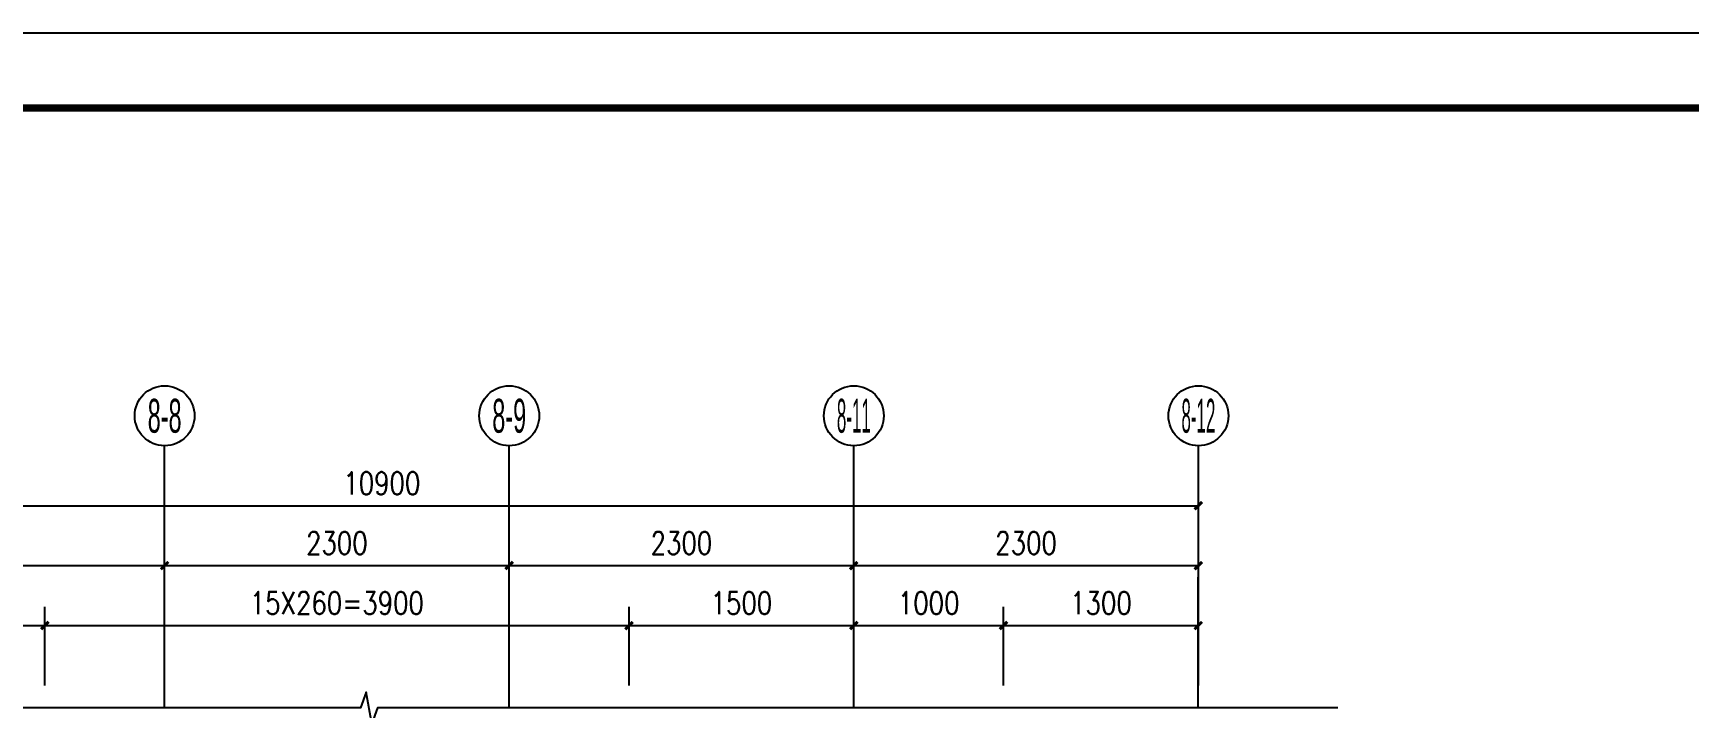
# Model space of a CAD drawing. Extents: x 718358 to 1668613, y -348838 to -159582.
# Drawn here: x 773769 to 784820, y -238099 to -233594 of the extents above; entities that cross this region are included whole.
import ezdxf
from ezdxf.enums import TextEntityAlignment as Align

# ---------------------------------------------------------------- set-up
doc = ezdxf.new("R2010")
doc.units = 0
doc.header["$LTSCALE"] = 1000
for name, color, linetype in [('建-图框', 4, 'Continuous'), ('建-尺寸', 73, 'Continuous'), ('建-符号', 3, 'Continuous'), ('建-轴标', 3, 'Continuous')]:
    doc.layers.add(name, color=color, linetype=linetype)
doc.styles.add('_TCH_AXIS', font='gt宽度调整.shx', dxfattribs={"bigfont": 'gt国标汉字.shx'})
doc.styles.add('DIM_FONT', font='SIMPLEX.shx', dxfattribs={"width": 0.8, "bigfont": 'GBCBIG.shx'})
doc.dimstyles.new('DIMN50', dxfattribs={"dimscale": 0.5, "dimtxt": 300, "dimasz": 100, "dimexe": 250, "dimexo": 300, "dimgap": 150, "dimtad": 1, "dimdec": 0, "dimzin": 0, "dimdsep": 46, "dimtxsty": 'DIM_FONT', "dimblk": 'ARCHTICK', "dimcen": 0.09, "dimdle": 1, "dimclrt": 7, "dimazin": 2, "dimtfac": 1, "dimtdec": 0, "dimtix": 1, "dimtmove": 2, "dimatfit": 3, "dimldrblk": 'ARCHTICK', "dimfxl": 1, "dimtolj": 1, "dimtzin": 0, "dimarcsym": 0})

# ---------------------------------------------------------------- blocks, each defined once
blk = doc.blocks.new('_ArchTick')
at = {"color": 0, "linetype": 'ByBlock', "const_width": 0.4}
blk.add_lwpolyline([(-0.5, -0.5), (0.5, 0.5)], dxfattribs=at)
blk = doc.blocks.new('*D3259')
at = {"layer": 'Defpoints', "color": 0, "transparency": 16777216}
for p in [(781546, -236749), (770646, -237920), (781546, -237920)]:
    blk.add_point(p, dxfattribs=at)
at = {"layer": '建-尺寸', "color": 0, "lineweight": -2, "transparency": 16777216}
for p, q in [((770646, -237770), (770646, -236624)), ((781546, -237770), (781546, -236624)), ((770645, -236749), (781547, -236749))]:
    blk.add_line(p, q, dxfattribs=at)
at = {"layer": '建-尺寸', "color": 0, "lineweight": -2, "transparency": 16777216, "xscale": 50, "yscale": 50, "zscale": 50, "rotation": 180}
blk.add_blockref('_ArchTick', (770646, -236749), dxfattribs=at)
at = {"layer": '建-尺寸', "color": 0, "lineweight": -2, "transparency": 16777216, "xscale": 50, "yscale": 50, "zscale": 50}
blk.add_blockref('_ArchTick', (781546, -236749), dxfattribs=at)
at = {"layer": '建-尺寸', "color": 7, "transparency": 16777216, "insert": (776096, -236599), "char_height": 150, "attachment_point": 5, "style": 'DIM_FONT'}
blk.add_mtext('\\A1;10900', dxfattribs=at)
blk = doc.blocks.new('*D3260')
at = {"layer": 'Defpoints', "color": 0, "transparency": 16777216}
for p in [(781546, -237549), (780246, -238099), (781546, -238099)]:
    blk.add_point(p, dxfattribs=at)
at = {"layer": '建-尺寸', "color": 0, "lineweight": -2, "transparency": 16777216}
for p, q in [((780246, -237949), (780246, -237424)), ((781546, -237949), (781546, -237424)), ((780245, -237549), (781547, -237549))]:
    blk.add_line(p, q, dxfattribs=at)
at = {"layer": '建-尺寸', "color": 0, "lineweight": -2, "transparency": 16777216, "xscale": 50, "yscale": 50, "zscale": 50, "rotation": 180}
blk.add_blockref('_ArchTick', (780246, -237549), dxfattribs=at)
at = {"layer": '建-尺寸', "color": 0, "lineweight": -2, "transparency": 16777216, "xscale": 50, "yscale": 50, "zscale": 50}
blk.add_blockref('_ArchTick', (781546, -237549), dxfattribs=at)
at = {"layer": '建-尺寸', "color": 7, "transparency": 16777216, "insert": (780896, -237399), "char_height": 150, "attachment_point": 5, "style": 'DIM_FONT'}
blk.add_mtext('\\A1;1300', dxfattribs=at)
blk = doc.blocks.new('*D3261')
at = {"layer": 'Defpoints', "color": 0, "transparency": 16777216}
for p in [(780246, -237549), (779246, -238099), (780246, -238099)]:
    blk.add_point(p, dxfattribs=at)
at = {"layer": '建-尺寸', "color": 0, "lineweight": -2, "transparency": 16777216}
for p, q in [((779246, -237949), (779246, -237424)), ((780246, -237949), (780246, -237424)), ((779246, -237549), (780246, -237549))]:
    blk.add_line(p, q, dxfattribs=at)
at = {"layer": '建-尺寸', "color": 0, "lineweight": -2, "transparency": 16777216, "xscale": 50, "yscale": 50, "zscale": 50, "rotation": 180}
blk.add_blockref('_ArchTick', (779246, -237549), dxfattribs=at)
at = {"layer": '建-尺寸', "color": 0, "lineweight": -2, "transparency": 16777216, "xscale": 50, "yscale": 50, "zscale": 50}
blk.add_blockref('_ArchTick', (780246, -237549), dxfattribs=at)
at = {"layer": '建-尺寸', "color": 7, "transparency": 16777216, "insert": (779746, -237399), "char_height": 150, "attachment_point": 5, "style": 'DIM_FONT'}
blk.add_mtext('\\A1;1000', dxfattribs=at)
blk = doc.blocks.new('*D3262')
at = {"layer": 'Defpoints', "color": 0, "transparency": 16777216}
for p in [(779246, -237549), (777746, -238099), (779246, -238099)]:
    blk.add_point(p, dxfattribs=at)
at = {"layer": '建-尺寸', "color": 0, "lineweight": -2, "transparency": 16777216}
for p, q in [((777746, -237949), (777746, -237424)), ((779246, -237949), (779246, -237424)), ((777745, -237549), (779247, -237549))]:
    blk.add_line(p, q, dxfattribs=at)
at = {"layer": '建-尺寸', "color": 0, "lineweight": -2, "transparency": 16777216, "xscale": 50, "yscale": 50, "zscale": 50, "rotation": 180}
blk.add_blockref('_ArchTick', (777746, -237549), dxfattribs=at)
at = {"layer": '建-尺寸', "color": 0, "lineweight": -2, "transparency": 16777216, "xscale": 50, "yscale": 50, "zscale": 50}
blk.add_blockref('_ArchTick', (779246, -237549), dxfattribs=at)
at = {"layer": '建-尺寸', "color": 7, "transparency": 16777216, "insert": (778496, -237399), "char_height": 150, "attachment_point": 5, "style": 'DIM_FONT'}
blk.add_mtext('\\A1;1500', dxfattribs=at)
blk = doc.blocks.new('*D3263')
at = {"layer": 'Defpoints', "color": 0, "transparency": 16777216}
for p in [(777746, -237549), (773846, -238099), (777746, -238099)]:
    blk.add_point(p, dxfattribs=at)
at = {"layer": '建-尺寸', "color": 0, "lineweight": -2, "transparency": 16777216}
for p, q in [((773846, -237949), (773846, -237424)), ((777746, -237949), (777746, -237424)), ((773845, -237549), (777746, -237549))]:
    blk.add_line(p, q, dxfattribs=at)
at = {"layer": '建-尺寸', "color": 0, "lineweight": -2, "transparency": 16777216, "xscale": 50, "yscale": 50, "zscale": 50, "rotation": 180}
blk.add_blockref('_ArchTick', (773846, -237549), dxfattribs=at)
at = {"layer": '建-尺寸', "color": 0, "lineweight": -2, "transparency": 16777216, "xscale": 50, "yscale": 50, "zscale": 50}
blk.add_blockref('_ArchTick', (777746, -237549), dxfattribs=at)
at = {"layer": '建-尺寸', "color": 7, "transparency": 16777216, "insert": (775796, -237399), "char_height": 150, "attachment_point": 5, "style": 'DIM_FONT'}
blk.add_mtext('\\A1;15X260=3900', dxfattribs=at)
blk = doc.blocks.new('*D3264')
at = {"layer": 'Defpoints', "color": 0, "transparency": 16777216}
for p in [(773846, -237549), (772346, -238099), (773846, -238099)]:
    blk.add_point(p, dxfattribs=at)
at = {"layer": '建-尺寸', "color": 0, "lineweight": -2, "transparency": 16777216}
for p, q in [((772346, -237949), (772346, -237424)), ((773846, -237949), (773846, -237424)), ((772345, -237549), (773846, -237549))]:
    blk.add_line(p, q, dxfattribs=at)
at = {"layer": '建-尺寸', "color": 0, "lineweight": -2, "transparency": 16777216, "xscale": 50, "yscale": 50, "zscale": 50, "rotation": 180}
blk.add_blockref('_ArchTick', (772346, -237549), dxfattribs=at)
at = {"layer": '建-尺寸', "color": 0, "lineweight": -2, "transparency": 16777216, "xscale": 50, "yscale": 50, "zscale": 50}
blk.add_blockref('_ArchTick', (773846, -237549), dxfattribs=at)
at = {"layer": '建-尺寸', "color": 7, "transparency": 16777216, "insert": (773096, -237399), "char_height": 150, "attachment_point": 5, "style": 'DIM_FONT'}
blk.add_mtext('\\A1;1500', dxfattribs=at)
blk = doc.blocks.new('*D3265')
at = {"layer": 'Defpoints', "color": 0, "transparency": 16777216}
for p in [(781546, -237149), (779246, -238099), (781546, -238099)]:
    blk.add_point(p, dxfattribs=at)
at = {"layer": '建-尺寸', "color": 0, "lineweight": -2, "transparency": 16777216}
for p, q in [((779246, -237949), (779246, -237024)), ((781546, -237949), (781546, -237024)), ((779246, -237149), (781546, -237149))]:
    blk.add_line(p, q, dxfattribs=at)
at = {"layer": '建-尺寸', "color": 0, "lineweight": -2, "transparency": 16777216, "xscale": 50, "yscale": 50, "zscale": 50, "rotation": 180}
blk.add_blockref('_ArchTick', (779246, -237149), dxfattribs=at)
at = {"layer": '建-尺寸', "color": 0, "lineweight": -2, "transparency": 16777216, "xscale": 50, "yscale": 50, "zscale": 50}
blk.add_blockref('_ArchTick', (781546, -237149), dxfattribs=at)
at = {"layer": '建-尺寸', "color": 7, "transparency": 16777216, "insert": (780396, -236999), "char_height": 150, "attachment_point": 5, "style": 'DIM_FONT'}
blk.add_mtext('\\A1;2300', dxfattribs=at)
blk = doc.blocks.new('*D3266')
at = {"layer": 'Defpoints', "color": 0, "transparency": 16777216}
for p in [(779246, -237149), (776946, -238099), (779246, -238099)]:
    blk.add_point(p, dxfattribs=at)
at = {"layer": '建-尺寸', "color": 0, "lineweight": -2, "transparency": 16777216}
for p, q in [((776946, -237949), (776946, -237024)), ((779246, -237949), (779246, -237024)), ((776946, -237149), (779247, -237149))]:
    blk.add_line(p, q, dxfattribs=at)
at = {"layer": '建-尺寸', "color": 0, "lineweight": -2, "transparency": 16777216, "xscale": 50, "yscale": 50, "zscale": 50, "rotation": 180}
blk.add_blockref('_ArchTick', (776946, -237149), dxfattribs=at)
at = {"layer": '建-尺寸', "color": 0, "lineweight": -2, "transparency": 16777216, "xscale": 50, "yscale": 50, "zscale": 50}
blk.add_blockref('_ArchTick', (779246, -237149), dxfattribs=at)
at = {"layer": '建-尺寸', "color": 7, "transparency": 16777216, "insert": (778096, -236999), "char_height": 150, "attachment_point": 5, "style": 'DIM_FONT'}
blk.add_mtext('\\A1;2300', dxfattribs=at)
blk = doc.blocks.new('*D3267')
at = {"layer": 'Defpoints', "color": 0, "transparency": 16777216}
for p in [(776946, -237149), (774646, -238099), (776946, -238099)]:
    blk.add_point(p, dxfattribs=at)
at = {"layer": '建-尺寸', "color": 0, "lineweight": -2, "transparency": 16777216}
for p, q in [((774646, -237949), (774646, -237024)), ((776946, -237949), (776946, -237024)), ((774646, -237149), (776947, -237149))]:
    blk.add_line(p, q, dxfattribs=at)
at = {"layer": '建-尺寸', "color": 0, "lineweight": -2, "transparency": 16777216, "xscale": 50, "yscale": 50, "zscale": 50, "rotation": 180}
blk.add_blockref('_ArchTick', (774646, -237149), dxfattribs=at)
at = {"layer": '建-尺寸', "color": 0, "lineweight": -2, "transparency": 16777216, "xscale": 50, "yscale": 50, "zscale": 50}
blk.add_blockref('_ArchTick', (776946, -237149), dxfattribs=at)
at = {"layer": '建-尺寸', "color": 7, "transparency": 16777216, "insert": (775796, -236999), "char_height": 150, "attachment_point": 5, "style": 'DIM_FONT'}
blk.add_mtext('\\A1;2300', dxfattribs=at)
blk = doc.blocks.new('*D3268')
at = {"layer": 'Defpoints', "color": 0, "transparency": 16777216}
for p in [(774646, -237149), (772346, -238099), (774646, -238099)]:
    blk.add_point(p, dxfattribs=at)
at = {"layer": '建-尺寸', "color": 0, "lineweight": -2, "transparency": 16777216}
for p, q in [((772346, -237949), (772346, -237024)), ((774646, -237949), (774646, -237024)), ((772345, -237149), (774647, -237149))]:
    blk.add_line(p, q, dxfattribs=at)
at = {"layer": '建-尺寸', "color": 0, "lineweight": -2, "transparency": 16777216, "xscale": 50, "yscale": 50, "zscale": 50, "rotation": 180}
blk.add_blockref('_ArchTick', (772346, -237149), dxfattribs=at)
at = {"layer": '建-尺寸', "color": 0, "lineweight": -2, "transparency": 16777216, "xscale": 50, "yscale": 50, "zscale": 50}
blk.add_blockref('_ArchTick', (774646, -237149), dxfattribs=at)
at = {"layer": '建-尺寸', "color": 7, "transparency": 16777216, "insert": (773496, -236999), "char_height": 150, "attachment_point": 5, "style": 'DIM_FONT'}
blk.add_mtext('\\A1;2300', dxfattribs=at)

msp = doc.modelspace()

# ---------------------------------------------------------------- linework, layer by layer
at = {"layer": '建-图框'}
msp.add_lwpolyline([(749908.1, -263294.4), (802458.1, -263294.4), (802458.1, -233594.4), (749908.1, -233594.4)], close=True, dxfattribs=at)
at = {"layer": '建-图框', "const_width": 50}
msp.add_lwpolyline([(751158.1, -262794.4), (801958.1, -262794.4), (801958.1, -234094.4), (751158.1, -234094.4)], close=True, dxfattribs=at)
at = {"layer": '建-符号'}
msp.add_lwpolyline([(782478.1, -238098.8), (776066.8, -238098.8), (776028.5, -238203.8), (775991.5, -237993.8), (775954.3, -238098.8), (769543, -238098.8)], dxfattribs=at)
at = {"layer": '建-轴标'}
for p, q in [((774645.9, -238098.8), (774646.4, -236348.6)), ((776945.9, -238098.8), (776946.4, -236348.6)), ((779245.9, -238098.8), (779246.4, -236348.6)), ((781545.9, -238098.8), (781546.4, -236348.6))]:
    msp.add_line(p, q, dxfattribs=at)
for centre in [(774646.4, -236148.6), (776946.4, -236148.6), (779246.4, -236148.6), (781546.4, -236148.6)]:
    msp.add_circle(centre, 200, dxfattribs=at)

# ---------------------------------------------------------------- texts
at = {"layer": '建-轴标', "style": '_TCH_AXIS'}
for s, width, p, p2 in [('8-8', 0.35, (774533.3, -236261.8), (774759.6, -236261.8)), ('8-9', 0.355932, (776833.3, -236261.8), (777059.6, -236261.8)), ('8-11', 0.313433, (779133.3, -236261.8), (779359.6, -236261.8)), ('8-12', 0.276316, (781433.3, -236261.8), (781659.6, -236261.8))]:
    msp.add_text(s, height=226.27, dxfattribs=dict(at, width=width)).set_placement(p, p2, align=Align.FIT)

# ---------------------------------------------------------------- dimensions: what is measured, and where the dimension line sits
at = {"layer": '建-尺寸'}
for p1, p2, distance, picture, middle in [((770645.9, -237919.9), (781546.2, -237919.9), 1171.3, '*D3259', (776096.1, -236598.6)), ((772345.9, -238098.6), (774646, -238098.6), 950, '*D3268', (773496, -236998.6)), ((774646, -238098.6), (776946, -238098.6), 950, '*D3267', (775796, -236998.6)), ((776946, -238098.6), (779246, -238098.6), 950, '*D3266', (778096, -236998.6)), ((779246, -238098.6), (781545.9, -238098.6), 950, '*D3265', (780396, -236998.6)), ((772345.9, -238098.6), (773845.9, -238098.6), 550, '*D3264', (773095.9, -237398.6)), ((777745.9, -238098.6), (779246, -238098.6), 550, '*D3262', (778496, -237398.6)), ((779246, -238098.6), (780245.9, -238098.6), 550, '*D3261', (779746, -237398.6)), ((780245.9, -238098.6), (781546, -238098.6), 550, '*D3260', (780896, -237398.6))]:
    dim = msp.add_aligned_dim(p1=p1, p2=p2, distance=distance, dimstyle='DIMN50', dxfattribs=at)
    dim.commit()
    dim.dimension.update_dxf_attribs({"geometry": picture, "text_midpoint": middle})
dim = msp.add_aligned_dim(p1=(773845.9, -238098.6), p2=(777745.9, -238098.6), distance=550, text='15X260=3900', dimstyle='DIMN50', dxfattribs=at)
dim.commit()
dim.dimension.update_dxf_attribs({"geometry": '*D3263', "text_midpoint": (775795.9, -237398.6)})

doc.saveas('drawing.dxf')
